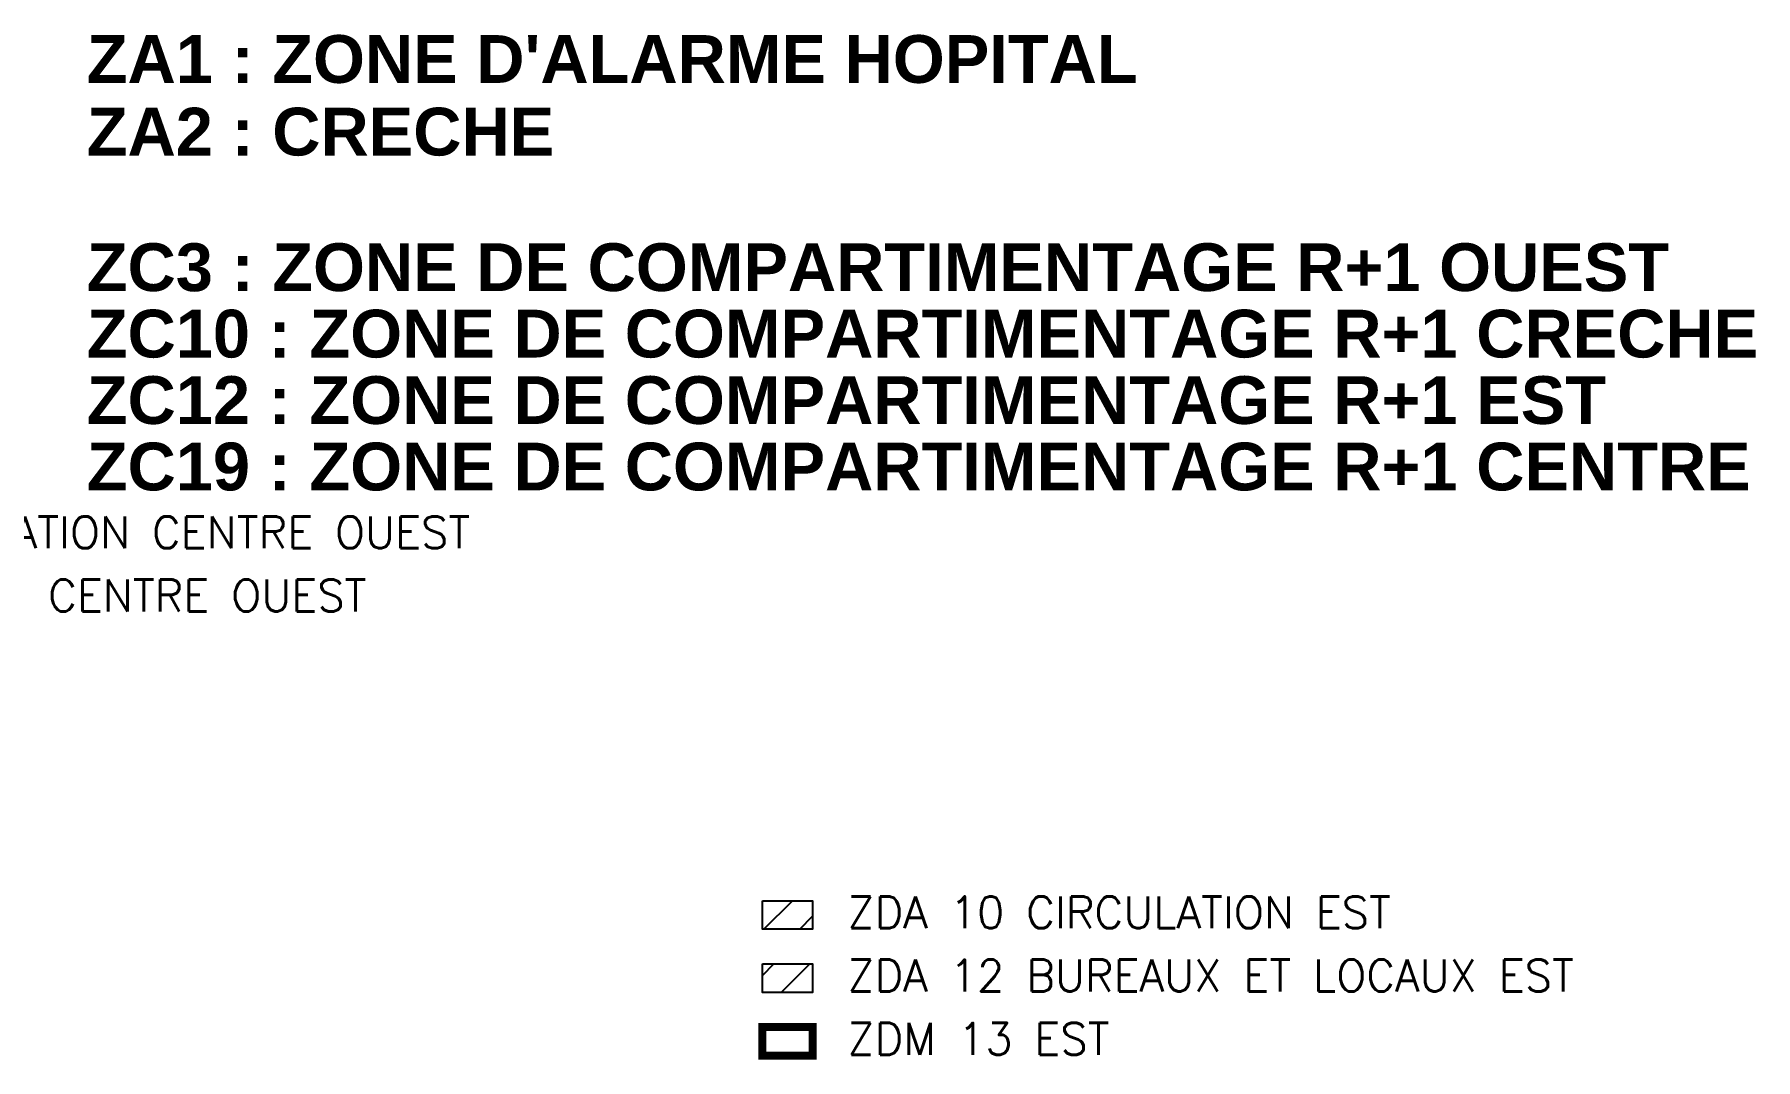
# Model space of a CAD drawing. Header units: millimetres. Extents: x 122 to 222, y 0 to 77.
# Drawn here: x 188.85 to 221.25, y 26.82 to 46.14 of the extents above; entities that cross this region are included whole.
import ezdxf

# ---------------------------------------------------------------- set-up
doc = ezdxf.new("R2010")
doc.units = ezdxf.units.MM
doc.layers.add('ATEIS ZONES MES', color=7, linetype='Continuous')
doc.layers.add('JCC-ZONING ZDA-ZDM', color=5, linetype='Continuous')
doc.styles.add('JOHNSON', font='')
doc.styles.get("Standard").update_dxf_attribs({"font": 'romans.shx'})
doc.styles.get('JOHNSON').set_extended_font_data('Arial', bold=True)

msp = doc.modelspace()

# ---------------------------------------------------------------- hatches: boundary and pattern name
at = {"layer": 'JCC-ZONING ZDA-ZDM'}
h = msp.add_hatch(dxfattribs=at)
h.set_pattern_fill('ANSI31', color=42, scale=0.15, style=0)
h.set_pattern_definition([(45, (157.96567, -7.92977), (-0.3367596, 0.3367596), [])])
h.paths.add_polyline_path([(202.555, 29.816), (203.501, 29.816), (203.501, 29.279), (202.555, 29.279)])
h = msp.add_hatch(dxfattribs=at)
h.set_pattern_fill('ANSI31', color=4, scale=0.15, style=0)
h.set_pattern_definition([(45, (119.09324, -13.9672), (-0.3367596, 0.3367596), [])])
h.paths.add_polyline_path([(202.555, 28.626), (203.501, 28.626), (203.501, 28.089), (202.555, 28.089)])

# ---------------------------------------------------------------- linework, layer by layer
at = {"layer": 'JCC-ZONING ZDA-ZDM', "color": 42}
msp.add_lwpolyline([(202.555, 29.816), (203.501, 29.816), (203.501, 29.279), (202.555, 29.279)], close=True, dxfattribs=at)
at = {"layer": 'JCC-ZONING ZDA-ZDM', "color": 4}
msp.add_lwpolyline([(202.555, 28.626), (203.501, 28.626), (203.501, 28.089), (202.555, 28.089)], close=True, dxfattribs=at)
at = {"layer": 'JCC-ZONING ZDA-ZDM', "const_width": 0.15}
msp.add_lwpolyline([(202.555, 27.436), (203.501, 27.436), (203.501, 26.899), (202.555, 26.899)], close=True, dxfattribs=at)

# ---------------------------------------------------------------- texts
at = {"layer": 'ATEIS ZONES MES', "color": 0, "char_height": 0.9, "attachment_point": 1, "style": 'JOHNSON'}
for s, insert, width in [("ZA1 : ZONE D'ALARME HOPITAL", (189.835, 46.126), 30.45065), ('ZA2 : CRECHE', (189.835, 44.758), 30.45065), ('ZC3 : ZONE DE COMPARTIMENTAGE R+1 OUEST', (189.835, 42.204), 39.97498), ('ZC10 : ZONE DE COMPARTIMENTAGE R+1 CRECHE', (189.835, 40.952), 39.97498), ('ZC12 : ZONE DE COMPARTIMENTAGE R+1 EST', (189.835, 39.7), 39.97498), ('ZC19 : ZONE DE COMPARTIMENTAGE R+1 CENTRE', (189.835, 38.448), 39.97498)]:
    msp.add_mtext(s, dxfattribs=dict(at, insert=insert, width=width))
at = {"layer": 'JCC-ZONING ZDA-ZDM', "color": 3, "insert": (181.729, 37.058), "char_height": 0.6, "width": 18.5478, "attachment_point": 1}
msp.add_mtext('ZDA 210 CIRCULATION CENTRE OUEST', dxfattribs=at)
at = {"layer": 'JCC-ZONING ZDA-ZDM', "char_height": 0.6, "width": 18.5478, "attachment_point": 1}
for s, insert in [('ZDA 212 LOCAUX CENTRE OUEST', (181.729, 35.868)), ('ZDM 13 EST ', (204.153, 27.516))]:
    msp.add_mtext(s, dxfattribs=dict(at, insert=insert))
at = {"layer": 'JCC-ZONING ZDA-ZDM', "color": 42, "insert": (204.153, 29.897), "char_height": 0.6, "width": 18.5478, "attachment_point": 1}
msp.add_mtext('ZDA 10 CIRCULATION EST ', dxfattribs=at)
at = {"layer": 'JCC-ZONING ZDA-ZDM', "color": 4, "insert": (204.153, 28.707), "char_height": 0.6, "width": 18.5478, "attachment_point": 1}
msp.add_mtext('ZDA 12 BUREAUX ET LOCAUX EST ', dxfattribs=at)

doc.saveas('drawing.dxf')
